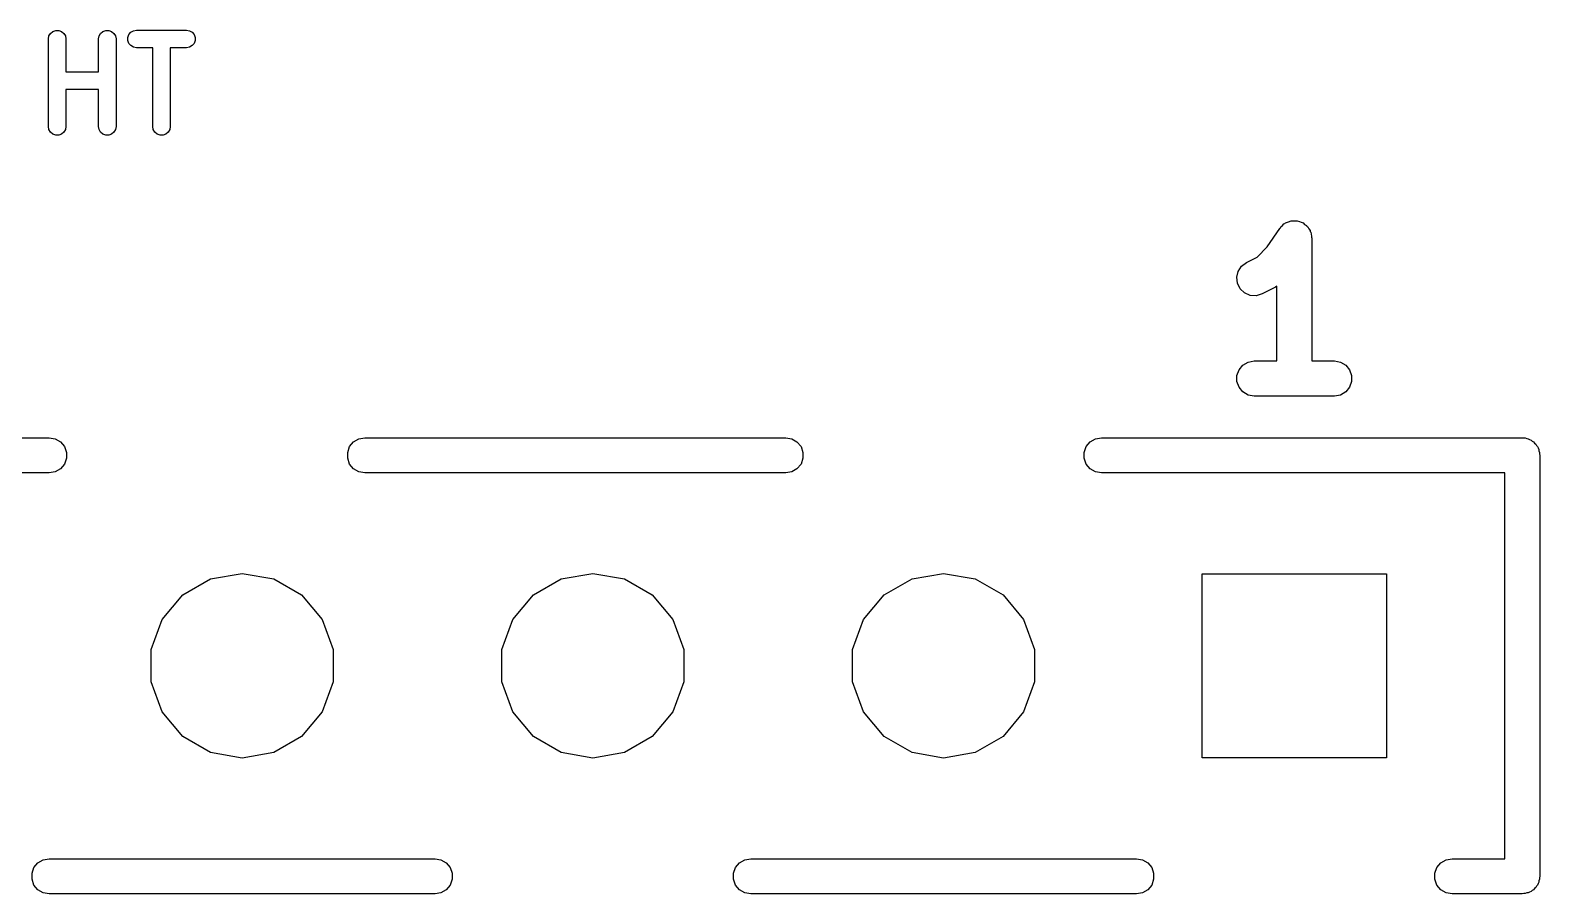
# Model space of a CAD drawing. Extents: x 128.6 to 150.7, y -110.4 to -83.5.
# Drawn here: x 140.79 to 149.4, y -109.3 to -104.38 of the extents above; entities that cross this region are included whole.
import ezdxf

# ---------------------------------------------------------------- set-up
doc = ezdxf.new("R2010")
doc.units = 0
doc.header["$MEASUREMENT"] = 0
doc.layers.add('BLACK', color=7, linetype='CONTINUOUS')

msp = doc.modelspace()

# ---------------------------------------------------------------- linework, layer by layer
at = {"layer": 'Black'}
for p, q in [((140.896, -104.427), (140.899, -104.41)), ((140.899, -104.41), (140.908, -104.395)), ((140.908, -104.395), (140.921, -104.384)), ((140.921, -104.384), (140.938, -104.378)), ((140.938, -104.378), (140.955, -104.378)), ((140.955, -104.378), (140.971, -104.384)), ((140.971, -104.384), (140.985, -104.395)), ((140.985, -104.395), (140.993, -104.41)), ((140.993, -104.41), (140.996, -104.427)), ((141.182, -104.427), (141.185, -104.41)), ((141.185, -104.41), (141.194, -104.395)), ((141.194, -104.395), (141.207, -104.384)), ((141.207, -104.384), (141.223, -104.378)), ((141.223, -104.378), (141.241, -104.378)), ((141.241, -104.378), (141.257, -104.384)), ((141.257, -104.384), (141.27, -104.395)), ((141.27, -104.395), (141.279, -104.41)), ((141.279, -104.41), (141.282, -104.427)), ((141.349, -104.418), (141.355, -104.402)), ((141.349, -104.436), (141.349, -104.418)), ((141.355, -104.402), (141.366, -104.389)), ((141.366, -104.389), (141.382, -104.38)), ((141.382, -104.38), (141.399, -104.377)), ((141.399, -104.377), (141.684, -104.377)), ((141.684, -104.377), (141.701, -104.38)), ((141.701, -104.38), (141.716, -104.389)), ((141.716, -104.389), (141.728, -104.402)), ((141.728, -104.402), (141.734, -104.418)), ((141.734, -104.418), (141.734, -104.436)), ((140.896, -104.927), (140.896, -104.427)), ((140.996, -104.427), (140.996, -104.615)), ((141.182, -104.615), (141.182, -104.427)), ((141.282, -104.427), (141.282, -104.927)), ((141.355, -104.452), (141.349, -104.436)), ((141.366, -104.465), (141.355, -104.452)), ((141.382, -104.474), (141.366, -104.465)), ((141.399, -104.477), (141.382, -104.474)), ((141.491, -104.477), (141.399, -104.477)), ((141.491, -104.927), (141.491, -104.477)), ((141.684, -104.477), (141.591, -104.477)), ((141.591, -104.477), (141.591, -104.927)), ((141.701, -104.474), (141.684, -104.477)), ((141.716, -104.465), (141.701, -104.474)), ((141.728, -104.452), (141.716, -104.465)), ((141.734, -104.436), (141.728, -104.452)), ((140.996, -104.615), (141.182, -104.615)), ((141.182, -104.715), (140.996, -104.715)), ((140.996, -104.715), (140.996, -104.927)), ((141.182, -104.927), (141.182, -104.715)), ((140.899, -104.944), (140.896, -104.927)), ((140.996, -104.927), (140.993, -104.944)), ((141.185, -104.944), (141.182, -104.927)), ((141.282, -104.927), (141.279, -104.944)), ((141.494, -104.944), (141.491, -104.927)), ((141.591, -104.927), (141.588, -104.944)), ((140.908, -104.959), (140.899, -104.944)), ((140.921, -104.97), (140.908, -104.959)), ((140.938, -104.976), (140.921, -104.97)), ((140.955, -104.976), (140.938, -104.976)), ((140.971, -104.97), (140.955, -104.976)), ((140.985, -104.959), (140.971, -104.97)), ((140.993, -104.944), (140.985, -104.959)), ((141.194, -104.959), (141.185, -104.944)), ((141.207, -104.97), (141.194, -104.959)), ((141.223, -104.976), (141.207, -104.97)), ((141.241, -104.976), (141.223, -104.976)), ((141.257, -104.97), (141.241, -104.976)), ((141.27, -104.959), (141.257, -104.97)), ((141.279, -104.944), (141.27, -104.959)), ((141.503, -104.959), (141.494, -104.944)), ((141.516, -104.97), (141.503, -104.959)), ((141.533, -104.976), (141.516, -104.97)), ((141.55, -104.976), (141.533, -104.976)), ((141.566, -104.97), (141.55, -104.976)), ((141.58, -104.959), (141.566, -104.97)), ((141.588, -104.944), (141.58, -104.959)), ((147.847, -105.613), (147.918, -105.507)), ((147.918, -105.507), (147.922, -105.503)), ((147.922, -105.503), (147.924, -105.499)), ((147.924, -105.499), (147.934, -105.491)), ((147.934, -105.491), (147.942, -105.482)), ((147.942, -105.482), (147.947, -105.48)), ((147.947, -105.48), (147.951, -105.476)), ((147.951, -105.476), (147.962, -105.472)), ((147.962, -105.472), (147.973, -105.467)), ((147.973, -105.467), (147.978, -105.466)), ((147.978, -105.466), (147.984, -105.464)), ((147.984, -105.464), (147.996, -105.464)), ((147.996, -105.464), (148.007, -105.463)), ((148.007, -105.463), (148.013, -105.464)), ((148.013, -105.464), (148.018, -105.464)), ((148.018, -105.464), (148.03, -105.468)), ((148.03, -105.468), (148.041, -105.471)), ((148.041, -105.471), (148.046, -105.474)), ((148.046, -105.474), (148.051, -105.476)), ((148.051, -105.476), (148.06, -105.484)), ((148.06, -105.484), (148.07, -105.491)), ((148.07, -105.491), (148.073, -105.495)), ((148.073, -105.495), (148.078, -105.499)), ((148.078, -105.499), (148.084, -105.509)), ((148.084, -105.509), (148.091, -105.519)), ((148.091, -105.519), (148.092, -105.524)), ((148.092, -105.524), (148.095, -105.529)), ((148.095, -105.529), (148.097, -105.54)), ((148.097, -105.54), (148.1, -105.552)), ((147.789, -105.671), (147.847, -105.613)), ((148.1, -105.552), (148.1, -105.557)), ((148.1, -105.557), (148.101, -105.563)), ((148.101, -105.563), (148.101, -106.263)), ((147.7, -105.723), (147.728, -105.702)), ((147.728, -105.702), (147.789, -105.671)), ((147.673, -105.785), (147.681, -105.752)), ((147.677, -105.82), (147.673, -105.785)), ((147.681, -105.752), (147.7, -105.723)), ((147.692, -105.851), (147.677, -105.82)), ((147.717, -105.875), (147.692, -105.851)), ((147.749, -105.889), (147.717, -105.875)), ((147.817, -105.881), (147.784, -105.891)), ((147.893, -105.843), (147.817, -105.881)), ((147.901, -105.837), (147.893, -105.843)), ((147.901, -106.263), (147.901, -105.837)), ((147.784, -105.891), (147.749, -105.889)), ((147.674, -106.345), (147.686, -106.313)), ((147.686, -106.313), (147.708, -106.286)), ((147.708, -106.286), (147.738, -106.269)), ((147.738, -106.269), (147.772, -106.263)), ((147.772, -106.263), (147.901, -106.263)), ((148.101, -106.263), (148.23, -106.263)), ((148.23, -106.263), (148.264, -106.269)), ((148.264, -106.269), (148.294, -106.286)), ((148.294, -106.286), (148.316, -106.313)), ((148.316, -106.313), (148.328, -106.345)), ((147.674, -106.38), (147.674, -106.345)), ((147.686, -106.413), (147.674, -106.38)), ((148.328, -106.38), (148.316, -106.413)), ((148.328, -106.345), (148.328, -106.38)), ((147.708, -106.439), (147.686, -106.413)), ((147.738, -106.457), (147.708, -106.439)), ((147.772, -106.463), (147.738, -106.457)), ((148.23, -106.463), (147.772, -106.463)), ((148.264, -106.457), (148.23, -106.463)), ((148.294, -106.439), (148.264, -106.457)), ((148.316, -106.413), (148.294, -106.439)), ((138.901, -106.701), (140.901, -106.701)), ((140.901, -106.701), (140.935, -106.707)), ((140.935, -106.707), (140.965, -106.724)), ((140.965, -106.724), (140.988, -106.751)), ((142.614, -106.751), (142.637, -106.724)), ((142.637, -106.724), (142.667, -106.707)), ((142.667, -106.707), (142.701, -106.701)), ((142.701, -106.701), (145.101, -106.701)), ((145.101, -106.701), (145.135, -106.707)), ((145.135, -106.707), (145.165, -106.724)), ((145.165, -106.724), (145.188, -106.751)), ((146.814, -106.751), (146.837, -106.724)), ((146.837, -106.724), (146.867, -106.707)), ((146.867, -106.707), (146.901, -106.701)), ((146.901, -106.701), (149.301, -106.701)), ((149.301, -106.701), (149.31, -106.702)), ((149.31, -106.702), (149.318, -106.702)), ((149.318, -106.702), (149.327, -106.705)), ((149.327, -106.705), (149.335, -106.707)), ((149.335, -106.707), (149.343, -106.711)), ((149.343, -106.711), (149.351, -106.714)), ((149.351, -106.714), (149.358, -106.72)), ((149.358, -106.72), (149.365, -106.724)), ((149.365, -106.724), (149.371, -106.731)), ((149.371, -106.731), (149.378, -106.737)), ((149.378, -106.737), (149.382, -106.744)), ((149.382, -106.744), (149.388, -106.751)), ((140.988, -106.751), (140.999, -106.784)), ((140.999, -106.818), (140.988, -106.851)), ((140.999, -106.784), (140.999, -106.818)), ((142.603, -106.784), (142.614, -106.751)), ((142.603, -106.818), (142.603, -106.784)), ((142.614, -106.851), (142.603, -106.818)), ((145.188, -106.751), (145.199, -106.784)), ((145.199, -106.818), (145.188, -106.851)), ((145.199, -106.784), (145.199, -106.818)), ((146.803, -106.784), (146.814, -106.751)), ((146.803, -106.818), (146.803, -106.784)), ((146.814, -106.851), (146.803, -106.818)), ((149.388, -106.751), (149.391, -106.759)), ((149.391, -106.759), (149.395, -106.767)), ((149.395, -106.767), (149.396, -106.775)), ((149.396, -106.775), (149.399, -106.784)), ((149.399, -106.784), (149.399, -106.792)), ((149.399, -106.792), (149.401, -106.801)), ((149.401, -106.801), (149.401, -109.201)), ((140.901, -106.901), (138.901, -106.901)), ((140.935, -106.895), (140.901, -106.901)), ((140.965, -106.878), (140.935, -106.895)), ((140.988, -106.851), (140.965, -106.878)), ((142.637, -106.878), (142.614, -106.851)), ((142.667, -106.895), (142.637, -106.878)), ((142.701, -106.901), (142.667, -106.895)), ((145.101, -106.901), (142.701, -106.901)), ((145.135, -106.895), (145.101, -106.901)), ((145.165, -106.878), (145.135, -106.895)), ((145.188, -106.851), (145.165, -106.878)), ((146.837, -106.878), (146.814, -106.851)), ((146.867, -106.895), (146.837, -106.878)), ((146.901, -106.901), (146.867, -106.895)), ((149.201, -106.901), (146.901, -106.901)), ((149.201, -109.101), (149.201, -106.901)), ((141.662, -107.597), (141.821, -107.506)), ((141.821, -107.506), (142.001, -107.474)), ((142.001, -107.474), (142.181, -107.506)), ((142.181, -107.506), (142.34, -107.597)), ((143.662, -107.597), (143.821, -107.506)), ((143.821, -107.506), (144.001, -107.474)), ((144.001, -107.474), (144.181, -107.506)), ((144.181, -107.506), (144.34, -107.597)), ((145.662, -107.597), (145.821, -107.506)), ((145.821, -107.506), (146.001, -107.474)), ((146.001, -107.474), (146.181, -107.506)), ((146.181, -107.506), (146.34, -107.597)), ((147.476, -108.526), (147.476, -107.476)), ((147.476, -107.476), (148.526, -107.476)), ((148.526, -107.476), (148.526, -108.526)), ((141.545, -107.737), (141.662, -107.597)), ((142.34, -107.597), (142.457, -107.737)), ((143.545, -107.737), (143.662, -107.597)), ((144.34, -107.597), (144.457, -107.737)), ((145.545, -107.737), (145.662, -107.597)), ((146.34, -107.597), (146.457, -107.737)), ((141.482, -107.909), (141.545, -107.737)), ((142.457, -107.737), (142.52, -107.909)), ((143.482, -107.909), (143.545, -107.737)), ((144.457, -107.737), (144.52, -107.909)), ((145.482, -107.909), (145.545, -107.737)), ((146.457, -107.737), (146.52, -107.909)), ((141.482, -108.092), (141.482, -107.909)), ((142.52, -107.909), (142.52, -108.092)), ((143.482, -108.092), (143.482, -107.909)), ((144.52, -107.909), (144.52, -108.092)), ((145.482, -108.092), (145.482, -107.909)), ((146.52, -107.909), (146.52, -108.092)), ((141.545, -108.264), (141.482, -108.092)), ((142.52, -108.092), (142.457, -108.264)), ((143.545, -108.264), (143.482, -108.092)), ((144.52, -108.092), (144.457, -108.264)), ((145.545, -108.264), (145.482, -108.092)), ((146.52, -108.092), (146.457, -108.264)), ((141.662, -108.405), (141.545, -108.264)), ((142.457, -108.264), (142.34, -108.405)), ((143.662, -108.405), (143.545, -108.264)), ((144.457, -108.264), (144.34, -108.405)), ((145.662, -108.405), (145.545, -108.264)), ((146.457, -108.264), (146.34, -108.405)), ((141.821, -108.496), (141.662, -108.405)), ((142.34, -108.405), (142.181, -108.496)), ((143.821, -108.496), (143.662, -108.405)), ((144.34, -108.405), (144.181, -108.496)), ((145.821, -108.496), (145.662, -108.405)), ((146.34, -108.405), (146.181, -108.496)), ((142.001, -108.528), (141.821, -108.496)), ((142.181, -108.496), (142.001, -108.528)), ((144.001, -108.528), (143.821, -108.496)), ((144.181, -108.496), (144.001, -108.528)), ((146.001, -108.528), (145.821, -108.496)), ((146.181, -108.496), (146.001, -108.528)), ((148.526, -108.526), (147.476, -108.526)), ((140.803, -109.184), (140.814, -109.151)), ((140.814, -109.151), (140.837, -109.124)), ((140.837, -109.124), (140.867, -109.107)), ((140.867, -109.107), (140.901, -109.101)), ((140.901, -109.101), (143.101, -109.101)), ((143.101, -109.101), (143.135, -109.107)), ((143.135, -109.107), (143.165, -109.124)), ((143.165, -109.124), (143.188, -109.151)), ((143.188, -109.151), (143.199, -109.184)), ((144.803, -109.184), (144.814, -109.151)), ((144.814, -109.151), (144.837, -109.124)), ((144.837, -109.124), (144.867, -109.107)), ((144.867, -109.107), (144.901, -109.101)), ((144.901, -109.101), (147.101, -109.101)), ((147.101, -109.101), (147.135, -109.107)), ((147.135, -109.107), (147.165, -109.124)), ((147.165, -109.124), (147.188, -109.151)), ((147.188, -109.151), (147.199, -109.184)), ((148.803, -109.184), (148.814, -109.151)), ((148.814, -109.151), (148.837, -109.124)), ((148.837, -109.124), (148.867, -109.107)), ((148.867, -109.107), (148.901, -109.101)), ((148.901, -109.101), (149.201, -109.101)), ((140.803, -109.218), (140.803, -109.184)), ((140.814, -109.251), (140.803, -109.218)), ((143.199, -109.218), (143.188, -109.251)), ((143.199, -109.184), (143.199, -109.218)), ((144.803, -109.218), (144.803, -109.184)), ((144.814, -109.251), (144.803, -109.218)), ((147.199, -109.218), (147.188, -109.251)), ((147.199, -109.184), (147.199, -109.218)), ((148.803, -109.218), (148.803, -109.184)), ((148.814, -109.251), (148.803, -109.218)), ((149.395, -109.235), (149.391, -109.243)), ((149.396, -109.227), (149.395, -109.235)), ((149.399, -109.218), (149.396, -109.227)), ((149.401, -109.201), (149.399, -109.21)), ((149.399, -109.21), (149.399, -109.218)), ((140.837, -109.278), (140.814, -109.251)), ((140.867, -109.295), (140.837, -109.278)), ((140.901, -109.301), (140.867, -109.295)), ((143.101, -109.301), (140.901, -109.301)), ((143.135, -109.295), (143.101, -109.301)), ((143.165, -109.278), (143.135, -109.295)), ((143.188, -109.251), (143.165, -109.278)), ((144.837, -109.278), (144.814, -109.251)), ((144.867, -109.295), (144.837, -109.278)), ((144.901, -109.301), (144.867, -109.295)), ((147.101, -109.301), (144.901, -109.301)), ((147.135, -109.295), (147.101, -109.301)), ((147.165, -109.278), (147.135, -109.295)), ((147.188, -109.251), (147.165, -109.278)), ((148.837, -109.278), (148.814, -109.251)), ((148.867, -109.295), (148.837, -109.278)), ((148.901, -109.301), (148.867, -109.295)), ((149.301, -109.301), (148.901, -109.301)), ((149.31, -109.299), (149.301, -109.301)), ((149.318, -109.299), (149.31, -109.299)), ((149.327, -109.296), (149.318, -109.299)), ((149.335, -109.295), (149.327, -109.296)), ((149.343, -109.291), (149.335, -109.295)), ((149.351, -109.288), (149.343, -109.291)), ((149.358, -109.282), (149.351, -109.288)), ((149.365, -109.278), (149.358, -109.282)), ((149.371, -109.271), (149.365, -109.278)), ((149.378, -109.265), (149.371, -109.271)), ((149.382, -109.258), (149.378, -109.265)), ((149.388, -109.251), (149.382, -109.258)), ((149.391, -109.243), (149.388, -109.251))]:
    msp.add_line(p, q, dxfattribs=at)

doc.saveas('drawing.dxf')
